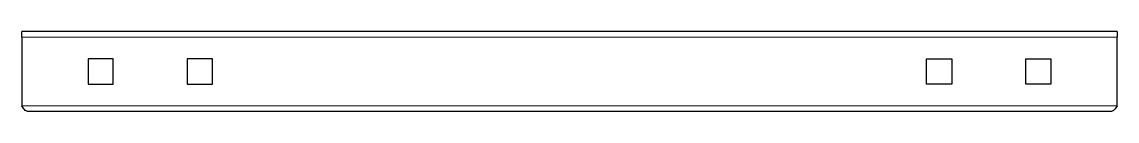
# Model space of a CAD drawing. Header units: millimetres. Extents: x -114 to 2717, y -1492 to 547.
# Drawn here: x -29.8 to 384.2, y -1492 to -1462 of the extents above.
import ezdxf

# ---------------------------------------------------------------- set-up
doc = ezdxf.new("R2010")
doc.units = ezdxf.units.MM

msp = doc.modelspace()

# ---------------------------------------------------------------- linework, layer by layer
at = {"color": 7, "linetype": 'Continuous', "lineweight": 25}
for p, q in [((-29.78, -1464.08), (-29.78, -1461.98)), ((384.22, -1461.98), (-29.78, -1461.98)), ((-29.78, -1464.08), (-29.78, -1489.88)), ((384.22, -1461.98), (384.22, -1464.08)), ((384.22, -1489.88), (384.22, -1464.08)), ((4.72, -1472.23), (-4.78, -1472.23)), ((-4.78, -1472.23), (-4.78, -1481.73)), ((4.72, -1481.73), (4.72, -1472.23)), ((42.22, -1472.23), (32.72, -1472.23)), ((32.72, -1472.23), (32.72, -1481.73)), ((42.22, -1481.73), (42.22, -1472.23)), ((312.22, -1481.73), (312.22, -1472.23)), ((312.22, -1472.23), (321.72, -1472.23)), ((321.72, -1472.23), (321.72, -1481.73)), ((349.72, -1472.23), (359.22, -1472.23)), ((349.72, -1481.73), (349.72, -1472.23)), ((359.22, -1472.23), (359.22, -1481.73)), ((-4.78, -1481.73), (4.72, -1481.73)), ((32.72, -1481.73), (42.22, -1481.73)), ((321.72, -1481.73), (312.22, -1481.73)), ((359.22, -1481.73), (349.72, -1481.73)), ((382.12, -1491.98), (-27.68, -1491.98))]:
    msp.add_line(p, q, dxfattribs=at)
at = {"color": 8, "linetype": 'Continuous', "lineweight": 18}
for p, q in [((384.22, -1464.08), (-29.78, -1464.08)), ((384.22, -1489.88), (-29.78, -1489.88))]:
    msp.add_line(p, q, dxfattribs=at)
at = {"color": 7, "linetype": 'Continuous', "lineweight": 25}
msp.add_open_spline([(-27.68, -1491.98), (-27.86, -1491.95), (-28.22, -1491.88), (-28.75, -1491.38), (-29.27, -1490.68), (-29.62, -1490.14), (-29.78, -1489.88)], degree=3, knots=[0, 0, 0, 0, 0.2547527, 0.5096447, 0.7645377, 1, 1, 1, 1], dxfattribs=at)
msp.add_open_spline([(384.22, -1489.88), (384.04, -1490.16), (383.69, -1490.71), (383.17, -1491.4), (382.64, -1491.89), (382.29, -1491.95), (382.12, -1491.98)], degree=3, dxfattribs=at)

doc.saveas('drawing.dxf')
